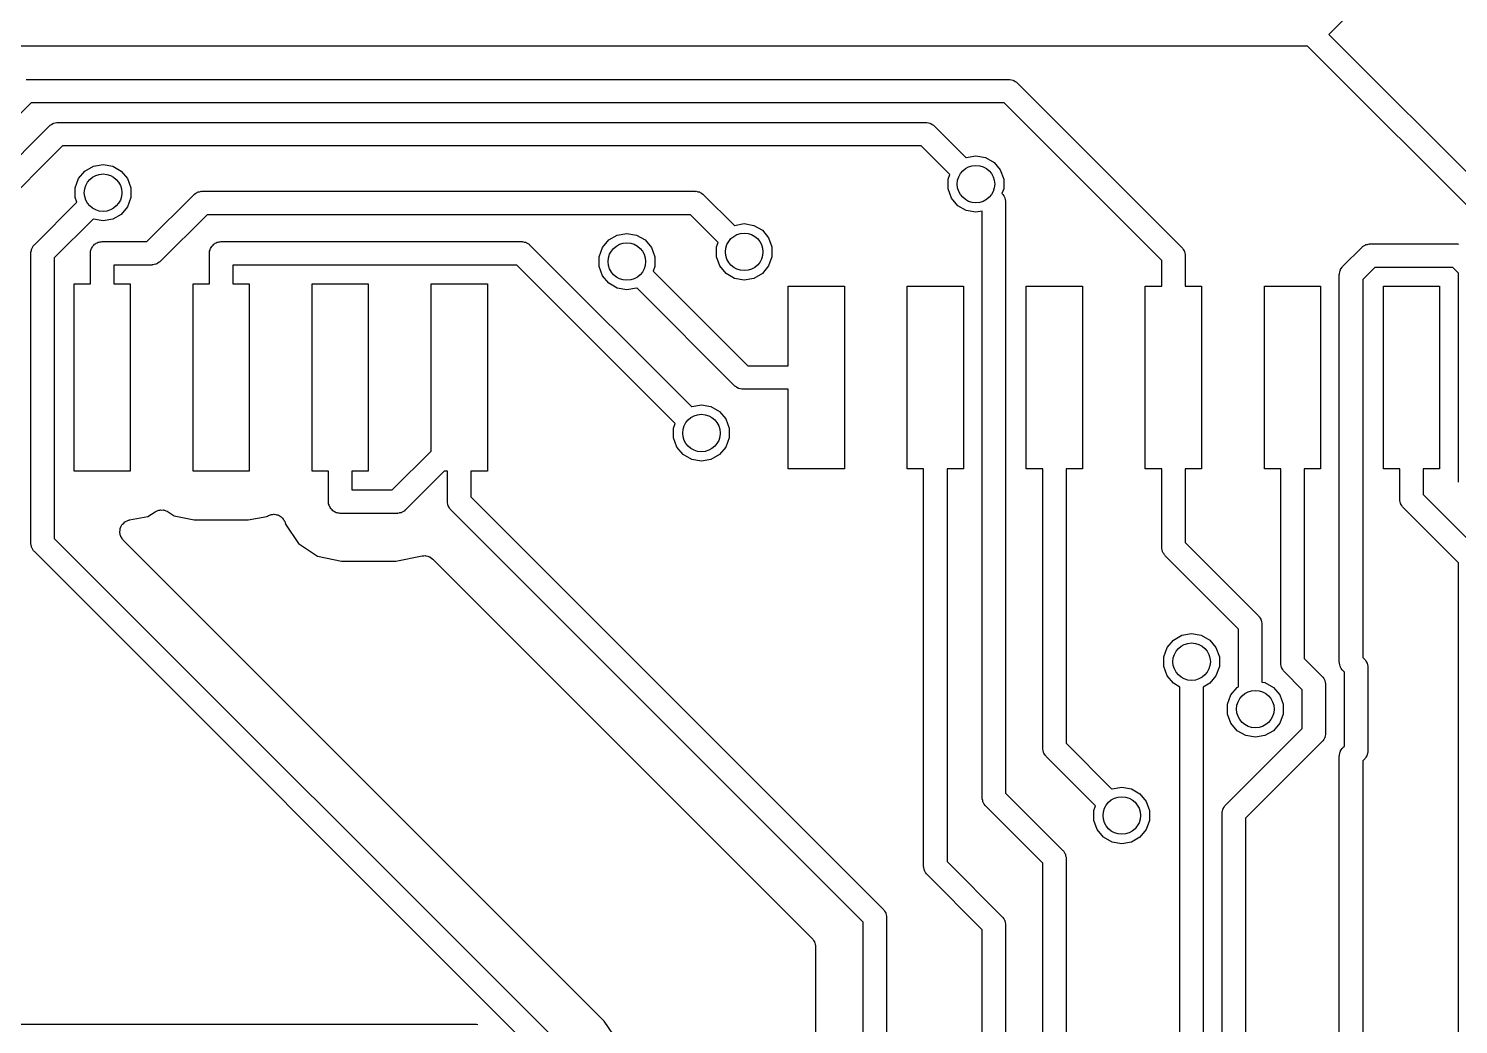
# Model space of a CAD drawing. Extents: x 116.4 to 213.4, y -134.3 to -53.5.
# Drawn here: x 150.6 to 165.85, y -76.37 to -65.74 of the extents above; entities that cross this region are included whole.
import ezdxf

# ---------------------------------------------------------------- set-up
doc = ezdxf.new("R2010")
doc.units = 0
doc.header["$MEASUREMENT"] = 0
doc.layers.add('BLACK', color=7, linetype='CONTINUOUS')

msp = doc.modelspace()

# ---------------------------------------------------------------- linework, layer by layer
at = {"layer": 'Black'}
for p, q in [((171.465, -58.8153), (164.473, -65.8073)), ((164.473, -65.8073), (166.712, -68.0466)), ((164.245, -65.9323), (146.986, -65.9323)), ((166.499, -68.1868), (164.245, -65.9323)), ((150.575, -66.2872), (161.058, -66.2872)), ((161.058, -66.2872), (161.064, -66.2882)), ((161.064, -66.2882), (161.069, -66.2877)), ((161.069, -66.2877), (161.085, -66.2919)), ((161.085, -66.2919), (161.101, -66.2947)), ((161.101, -66.2947), (161.106, -66.2975)), ((161.106, -66.2975), (161.111, -66.2989)), ((161.111, -66.2989), (161.125, -66.3083)), ((161.125, -66.3083), (161.139, -66.3164)), ((161.139, -66.3164), (161.142, -66.3207)), ((161.142, -66.3207), (161.147, -66.3238)), ((161.147, -66.3238), (162.902, -68.0793)), ((150.626, -66.5372), (148.969, -68.1945)), ((161.007, -66.5372), (150.626, -66.5372)), ((162.689, -68.2195), (161.007, -66.5372)), ((149.393, -68.2124), (150.823, -66.7825)), ((150.823, -66.7825), (150.827, -66.7794)), ((150.827, -66.7794), (150.831, -66.7751)), ((150.831, -66.7751), (150.845, -66.767)), ((150.845, -66.767), (150.858, -66.7576)), ((150.858, -66.7576), (150.863, -66.7562)), ((150.863, -66.7562), (150.868, -66.7534)), ((150.868, -66.7534), (150.884, -66.7506)), ((150.884, -66.7506), (150.9, -66.7464)), ((150.9, -66.7464), (150.905, -66.7469)), ((150.905, -66.7469), (150.911, -66.7459)), ((150.911, -66.7459), (160.173, -66.7459)), ((160.173, -66.7459), (160.179, -66.7469)), ((160.179, -66.7469), (160.184, -66.7464)), ((160.184, -66.7464), (160.2, -66.7506)), ((160.2, -66.7506), (160.216, -66.7534)), ((160.216, -66.7534), (160.221, -66.7562)), ((160.221, -66.7562), (160.226, -66.7576)), ((160.226, -66.7576), (160.24, -66.767)), ((160.24, -66.767), (160.254, -66.7751)), ((160.254, -66.7751), (160.257, -66.7794)), ((160.257, -66.7794), (160.262, -66.7825)), ((160.262, -66.7825), (160.601, -67.1222)), ((150.963, -66.9959), (149.606, -68.3526)), ((160.122, -66.9959), (150.963, -66.9959)), ((160.428, -67.3022), (160.122, -66.9959)), ((160.601, -67.1222), (160.604, -67.121)), ((160.604, -67.121), (160.707, -67.1029)), ((160.707, -67.1029), (160.809, -67.121)), ((160.809, -67.121), (160.9, -67.1733)), ((151.133, -67.3456), (151.2, -67.2655)), ((151.2, -67.2655), (151.291, -67.2132)), ((151.291, -67.2132), (151.394, -67.1951)), ((151.394, -67.1951), (151.497, -67.2132)), ((151.497, -67.2132), (151.587, -67.2655)), ((151.587, -67.2655), (151.654, -67.3456)), ((160.9, -67.1733), (160.967, -67.2534)), ((160.967, -67.2534), (161.003, -67.3517)), ((151.097, -67.4439), (151.133, -67.3456)), ((151.654, -67.3456), (151.69, -67.4439)), ((160.41, -67.3517), (160.428, -67.3022)), ((160.41, -67.4563), (160.41, -67.3517)), ((161.003, -67.3517), (161.003, -67.4563)), ((151.097, -67.5485), (151.097, -67.4439)), ((151.115, -67.598), (151.097, -67.5485)), ((151.69, -67.5485), (151.654, -67.6468)), ((151.69, -67.4439), (151.69, -67.5485)), ((151.862, -68.0177), (152.363, -67.5174)), ((152.363, -67.5174), (152.367, -67.5143)), ((152.367, -67.5143), (152.371, -67.51)), ((152.371, -67.51), (152.385, -67.5019)), ((152.385, -67.5019), (152.398, -67.4925)), ((152.398, -67.4925), (152.403, -67.4911)), ((152.403, -67.4911), (152.408, -67.4883)), ((152.408, -67.4883), (152.424, -67.4855)), ((152.424, -67.4855), (152.44, -67.4813)), ((152.44, -67.4813), (152.445, -67.4818)), ((152.445, -67.4818), (152.451, -67.4808)), ((152.451, -67.4808), (157.713, -67.4808)), ((157.713, -67.4808), (157.718, -67.4818)), ((157.718, -67.4818), (157.724, -67.4813)), ((157.724, -67.4813), (157.74, -67.4855)), ((157.74, -67.4855), (157.756, -67.4883)), ((157.756, -67.4883), (157.76, -67.4911)), ((157.76, -67.4911), (157.766, -67.4925)), ((157.766, -67.4925), (157.779, -67.5019)), ((157.779, -67.5019), (157.793, -67.51)), ((157.793, -67.51), (157.797, -67.5143)), ((157.797, -67.5143), (157.801, -67.5174)), ((157.801, -67.5174), (158.13, -67.8457)), ((160.446, -67.5546), (160.41, -67.4563)), ((160.513, -67.6347), (160.446, -67.5546)), ((161.003, -67.4563), (160.985, -67.5058)), ((160.985, -67.5058), (160.988, -67.5084)), ((160.988, -67.5084), (160.991, -67.5129)), ((160.991, -67.5129), (160.995, -67.5165)), ((160.995, -67.5165), (161.003, -67.5306)), ((161.003, -67.5306), (161.013, -67.544)), ((161.013, -67.544), (161.014, -67.5493)), ((161.014, -67.5493), (161.017, -67.554)), ((161.017, -67.554), (161.02, -67.5701)), ((161.02, -67.5701), (161.024, -67.5859)), ((150.661, -68.0524), (151.115, -67.598)), ((151.587, -67.7269), (151.497, -67.7792)), ((151.654, -67.6468), (151.587, -67.7269)), ((152.503, -67.7308), (152.002, -68.2311)), ((157.661, -67.7308), (152.503, -67.7308)), ((157.956, -68.0257), (157.661, -67.7308)), ((160.604, -67.687), (160.513, -67.6347)), ((160.707, -67.7051), (160.604, -67.687)), ((160.774, -67.6932), (160.707, -67.7051)), ((160.774, -73.954), (160.774, -67.6932)), ((161.024, -67.5859), (161.023, -67.5914)), ((161.023, -67.5914), (161.024, -67.5968)), ((161.024, -67.5968), (161.024, -73.9022)), ((151.289, -67.778), (150.874, -68.1926)), ((151.291, -67.7792), (151.289, -67.778)), ((151.394, -67.7973), (151.291, -67.7792)), ((151.497, -67.7792), (151.394, -67.7973)), ((158.13, -67.8457), (158.132, -67.8445)), ((158.132, -67.8445), (158.235, -67.8264)), ((158.235, -67.8264), (158.338, -67.8445)), ((158.338, -67.8445), (158.428, -67.8968)), ((151.313, -68.0415), (151.321, -68.0344)), ((151.321, -68.0344), (151.332, -68.0307)), ((151.332, -68.0307), (151.341, -68.0252)), ((151.341, -68.0252), (151.352, -68.0233)), ((151.352, -68.0233), (151.362, -68.0196)), ((151.362, -68.0196), (151.373, -68.0196)), ((151.373, -68.0196), (151.384, -68.0177)), ((151.384, -68.0177), (151.862, -68.0177)), ((152.583, -68.0415), (152.591, -68.0344)), ((152.591, -68.0344), (152.602, -68.0307)), ((152.602, -68.0307), (152.611, -68.0252)), ((152.611, -68.0252), (152.622, -68.0233)), ((152.622, -68.0233), (152.632, -68.0196)), ((152.632, -68.0196), (152.643, -68.0196)), ((152.643, -68.0196), (152.654, -68.0177)), ((152.654, -68.0177), (155.859, -68.0177)), ((155.859, -68.0177), (155.865, -68.0187)), ((155.865, -68.0187), (155.87, -68.0182)), ((155.87, -68.0182), (155.886, -68.0224)), ((155.886, -68.0224), (155.902, -68.0252)), ((155.902, -68.0252), (155.907, -68.028)), ((155.907, -68.028), (155.912, -68.0294)), ((155.912, -68.0294), (155.926, -68.0388)), ((156.723, -68.0805), (156.79, -68.0004)), ((156.79, -68.0004), (156.88, -67.9481)), ((156.88, -67.9481), (156.983, -67.93)), ((156.983, -67.93), (157.086, -67.9481)), ((157.086, -67.9481), (157.177, -68.0004)), ((157.177, -68.0004), (157.244, -68.0805)), ((157.938, -68.0752), (157.956, -68.0257)), ((158.428, -67.8968), (158.495, -67.9769)), ((158.495, -67.9769), (158.531, -68.0752)), ((150.624, -68.1299), (150.629, -68.1141)), ((150.625, -68.1354), (150.624, -68.1299)), ((150.624, -68.1408), (150.625, -68.1354)), ((150.624, -71.2374), (150.624, -68.1408)), ((150.629, -68.1141), (150.632, -68.098)), ((150.632, -68.098), (150.634, -68.0933)), ((150.634, -68.0933), (150.636, -68.088)), ((150.636, -68.088), (150.645, -68.0746)), ((150.645, -68.0746), (150.653, -68.0605)), ((150.653, -68.0605), (150.657, -68.0569)), ((150.657, -68.0569), (150.661, -68.0524)), ((151.259, -68.1427), (151.261, -68.1319)), ((151.259, -68.468), (151.259, -68.1427)), ((151.261, -68.121), (151.265, -68.1107)), ((151.261, -68.1319), (151.261, -68.121)), ((151.265, -68.1107), (151.267, -68.0999)), ((151.267, -68.0999), (151.272, -68.0905)), ((151.272, -68.0905), (151.276, -68.0802)), ((151.276, -68.0802), (151.283, -68.0718)), ((151.283, -68.0718), (151.288, -68.0624)), ((151.288, -68.0624), (151.297, -68.0553)), ((151.297, -68.0553), (151.304, -68.0469)), ((151.304, -68.0469), (151.313, -68.0415)), ((152.529, -68.1427), (152.531, -68.1319)), ((152.529, -68.468), (152.529, -68.1427)), ((152.531, -68.121), (152.535, -68.1107)), ((152.531, -68.1319), (152.531, -68.121)), ((152.535, -68.1107), (152.537, -68.0999)), ((152.537, -68.0999), (152.542, -68.0905)), ((152.542, -68.0905), (152.546, -68.0802)), ((152.546, -68.0802), (152.553, -68.0718)), ((152.553, -68.0718), (152.558, -68.0624)), ((152.558, -68.0624), (152.567, -68.0553)), ((152.567, -68.0553), (152.574, -68.0469)), ((152.574, -68.0469), (152.583, -68.0415)), ((155.926, -68.0388), (155.94, -68.0469)), ((155.94, -68.0469), (155.943, -68.0512)), ((155.943, -68.0512), (155.948, -68.0543)), ((155.948, -68.0543), (157.672, -69.7789)), ((156.687, -68.1788), (156.723, -68.0805)), ((156.687, -68.2834), (156.687, -68.1788)), ((157.244, -68.0805), (157.28, -68.1788)), ((157.28, -68.1788), (157.28, -68.2834)), ((157.938, -68.1798), (157.938, -68.0752)), ((157.974, -68.2781), (157.938, -68.1798)), ((158.531, -68.1798), (158.495, -68.2781)), ((158.531, -68.0752), (158.531, -68.1798)), ((162.902, -68.0793), (162.906, -68.0838)), ((162.906, -68.0838), (162.91, -68.0874)), ((162.91, -68.0874), (162.918, -68.1015)), ((162.918, -68.1015), (162.927, -68.1149)), ((162.927, -68.1149), (162.929, -68.1202)), ((162.929, -68.1202), (162.931, -68.1249)), ((162.931, -68.1249), (162.934, -68.141)), ((162.934, -68.141), (162.939, -68.1568)), ((162.939, -68.1568), (162.938, -68.1623)), ((162.938, -68.1623), (162.939, -68.1677)), ((162.939, -68.1677), (162.939, -68.493)), ((164.621, -68.281), (164.823, -68.0792)), ((164.823, -68.0792), (164.827, -68.0761)), ((164.827, -68.0761), (164.831, -68.0718)), ((164.831, -68.0718), (164.845, -68.0637)), ((164.845, -68.0637), (164.858, -68.0543)), ((164.858, -68.0543), (164.864, -68.0529)), ((164.864, -68.0529), (164.868, -68.0501)), ((164.868, -68.0501), (164.885, -68.0473)), ((164.885, -68.0473), (164.9, -68.0431)), ((164.9, -68.0431), (164.906, -68.0436)), ((164.906, -68.0436), (164.911, -68.0426)), ((164.911, -68.0426), (165.846, -68.0426)), ((165.846, -68.0426), (165.851, -68.0436)), ((165.851, -68.0436), (165.857, -68.0431)), ((150.874, -68.1926), (150.874, -71.1856)), ((151.914, -68.2677), (151.509, -68.2677)), ((151.509, -68.2677), (151.509, -68.468)), ((151.919, -68.2667), (151.914, -68.2677)), ((151.925, -68.2672), (151.919, -68.2667)), ((151.941, -68.263), (151.925, -68.2672)), ((151.957, -68.2602), (151.941, -68.263)), ((151.962, -68.2574), (151.957, -68.2602)), ((151.967, -68.256), (151.962, -68.2574)), ((151.98, -68.2466), (151.967, -68.256)), ((151.994, -68.2385), (151.98, -68.2466)), ((151.998, -68.2342), (151.994, -68.2385)), ((152.002, -68.2311), (151.998, -68.2342)), ((155.808, -68.2677), (152.779, -68.2677)), ((152.779, -68.2677), (152.779, -68.468)), ((157.499, -69.9589), (155.808, -68.2677)), ((156.723, -68.3817), (156.687, -68.2834)), ((157.28, -68.2834), (157.262, -68.3329)), ((157.262, -68.3329), (158.272, -69.343)), ((158.041, -68.3582), (157.974, -68.2781)), ((158.495, -68.2781), (158.428, -68.3582)), ((162.689, -68.493), (162.689, -68.2195)), ((164.589, -68.3427), (164.592, -68.3266)), ((164.592, -68.3266), (164.595, -68.3219)), ((164.595, -68.3219), (164.596, -68.3166)), ((164.596, -68.3166), (164.605, -68.3032)), ((164.605, -68.3032), (164.614, -68.2891)), ((164.614, -68.2891), (164.618, -68.2855)), ((164.618, -68.2855), (164.621, -68.281)), ((164.963, -68.2926), (164.834, -68.4212)), ((165.794, -68.2926), (164.963, -68.2926)), ((165.854, -68.3529), (165.794, -68.2926)), ((151.084, -70.468), (151.084, -68.468)), ((151.084, -68.468), (151.259, -68.468)), ((151.509, -68.468), (151.684, -68.468)), ((151.684, -68.468), (151.684, -70.468)), ((152.354, -70.468), (152.354, -68.468)), ((152.354, -68.468), (152.529, -68.468)), ((152.779, -68.468), (152.954, -68.468)), ((152.954, -68.468), (152.954, -70.468)), ((153.624, -70.468), (153.624, -68.468)), ((153.624, -68.468), (154.224, -68.468)), ((154.224, -68.468), (154.224, -70.468)), ((154.894, -70.2538), (154.894, -68.468)), ((154.894, -68.468), (155.494, -68.468)), ((155.494, -68.468), (155.494, -70.468)), ((156.79, -68.4618), (156.723, -68.3817)), ((156.88, -68.5141), (156.79, -68.4618)), ((158.132, -68.4105), (158.041, -68.3582)), ((158.235, -68.4286), (158.132, -68.4105)), ((158.338, -68.4105), (158.235, -68.4286)), ((158.428, -68.3582), (158.338, -68.4105)), ((158.704, -69.343), (158.704, -68.493)), ((158.704, -68.493), (159.304, -68.493)), ((159.304, -68.493), (159.304, -70.443)), ((159.974, -70.443), (159.974, -68.493)), ((159.974, -68.493), (160.574, -68.493)), ((160.574, -68.493), (160.574, -70.443)), ((161.244, -70.443), (161.244, -68.493)), ((161.244, -68.493), (161.844, -68.493)), ((161.844, -68.493), (161.844, -70.443)), ((162.514, -70.443), (162.514, -68.493)), ((162.514, -68.493), (162.689, -68.493)), ((162.939, -68.493), (163.114, -68.493)), ((163.114, -68.493), (163.114, -70.443)), ((163.784, -70.443), (163.784, -68.493)), ((163.784, -68.493), (164.384, -68.493)), ((164.384, -68.493), (164.384, -70.443)), ((164.584, -68.3694), (164.585, -68.364)), ((164.584, -72.5067), (164.584, -68.3694)), ((164.585, -68.3585), (164.589, -68.3427)), ((164.585, -68.364), (164.585, -68.3585)), ((164.834, -68.4212), (164.834, -72.4549)), ((165.054, -70.443), (165.054, -68.493)), ((165.054, -68.493), (165.654, -68.493)), ((165.654, -68.493), (165.654, -70.443)), ((165.854, -70.578), (165.854, -68.3529)), ((156.983, -68.5322), (156.88, -68.5141)), ((157.086, -68.5141), (156.983, -68.5322)), ((157.088, -68.5129), (157.086, -68.5141)), ((158.132, -69.5564), (157.088, -68.5129)), ((158.272, -69.343), (158.704, -69.343)), ((158.136, -69.5595), (158.132, -69.5564)), ((158.14, -69.5638), (158.136, -69.5595)), ((158.154, -69.5719), (158.14, -69.5638)), ((158.167, -69.5813), (158.154, -69.5719)), ((158.173, -69.5827), (158.167, -69.5813)), ((158.178, -69.5855), (158.173, -69.5827)), ((158.194, -69.5883), (158.178, -69.5855)), ((158.209, -69.5925), (158.194, -69.5883)), ((158.215, -69.592), (158.209, -69.5925)), ((158.22, -69.593), (158.215, -69.592)), ((158.704, -69.593), (158.22, -69.593)), ((158.704, -70.443), (158.704, -69.593)), ((157.672, -69.7789), (157.675, -69.7777)), ((157.675, -69.7777), (157.778, -69.7596)), ((157.778, -69.7596), (157.88, -69.7777)), ((157.88, -69.7777), (157.971, -69.83)), ((157.971, -69.83), (158.038, -69.9101)), ((157.481, -70.0084), (157.499, -69.9589)), ((157.481, -70.113), (157.481, -70.0084)), ((158.038, -69.9101), (158.074, -70.0084)), ((158.074, -70.0084), (158.074, -70.113)), ((157.517, -70.2113), (157.481, -70.113)), ((158.074, -70.113), (158.038, -70.2113)), ((154.48, -70.6683), (154.894, -70.2538)), ((157.584, -70.2914), (157.517, -70.2113)), ((157.675, -70.3437), (157.584, -70.2914)), ((157.971, -70.2914), (157.88, -70.3437)), ((158.038, -70.2113), (157.971, -70.2914)), ((151.684, -70.468), (151.084, -70.468)), ((152.954, -70.468), (152.354, -70.468)), ((153.799, -70.468), (153.624, -70.468)), ((153.799, -70.7933), (153.799, -70.468)), ((154.224, -70.468), (154.049, -70.468)), ((154.049, -70.468), (154.049, -70.6683)), ((155.033, -70.468), (154.62, -70.8817)), ((155.069, -70.468), (155.033, -70.468)), ((155.069, -70.7933), (155.069, -70.468)), ((155.494, -70.468), (155.319, -70.468)), ((155.319, -70.468), (155.319, -70.7415)), ((157.778, -70.3618), (157.675, -70.3437)), ((157.88, -70.3437), (157.778, -70.3618)), ((159.304, -70.443), (158.704, -70.443)), ((160.149, -70.443), (159.974, -70.443)), ((160.149, -74.6846), (160.149, -70.443)), ((160.574, -70.443), (160.399, -70.443)), ((160.399, -70.443), (160.399, -74.6328)), ((161.419, -70.443), (161.244, -70.443)), ((161.419, -73.4227), (161.419, -70.443)), ((161.844, -70.443), (161.669, -70.443)), ((161.669, -70.443), (161.669, -73.3709)), ((162.689, -70.443), (162.514, -70.443)), ((162.689, -71.2815), (162.689, -70.443)), ((163.114, -70.443), (162.939, -70.443)), ((162.939, -70.443), (162.939, -71.2297)), ((163.959, -70.443), (163.784, -70.443)), ((163.959, -72.5182), (163.959, -70.443)), ((164.384, -70.443), (164.209, -70.443)), ((164.209, -70.443), (164.209, -72.4664)), ((165.229, -70.443), (165.054, -70.443)), ((165.229, -70.7683), (165.229, -70.443)), ((165.654, -70.443), (165.479, -70.443)), ((165.479, -70.443), (165.479, -70.7165)), ((165.855, -70.5834), (165.854, -70.578)), ((154.049, -70.6683), (154.48, -70.6683)), ((155.319, -70.7415), (159.718, -75.1403)), ((165.23, -70.7737), (165.229, -70.7683)), ((165.229, -70.7792), (165.23, -70.7737)), ((165.234, -70.795), (165.229, -70.7792)), ((165.479, -70.7165), (166.068, -71.3052)), ((151.871, -70.9509), (151.95, -70.9005)), ((151.95, -70.9005), (151.957, -70.8975)), ((151.957, -70.8975), (151.964, -70.8928)), ((151.964, -70.8928), (151.977, -70.889)), ((151.977, -70.889), (151.99, -70.8835)), ((151.99, -70.8835), (151.998, -70.8831)), ((151.998, -70.8831), (152.006, -70.8809)), ((152.006, -70.8809), (152.02, -70.882)), ((152.02, -70.882), (152.035, -70.8813)), ((152.035, -70.8813), (152.042, -70.8837)), ((152.042, -70.8837), (152.05, -70.8843)), ((152.05, -70.8843), (152.063, -70.8902)), ((152.063, -70.8902), (152.077, -70.8944)), ((152.077, -70.8944), (152.083, -70.8992)), ((152.083, -70.8992), (152.09, -70.9025)), ((152.09, -70.9025), (152.153, -70.9451)), ((153.159, -70.9423), (153.17, -70.9357)), ((153.17, -70.9357), (153.179, -70.9339)), ((153.179, -70.9339), (153.188, -70.9302)), ((153.188, -70.9302), (153.201, -70.9296)), ((153.201, -70.9296), (153.213, -70.9271)), ((153.213, -70.9271), (153.222, -70.9285)), ((153.222, -70.9285), (153.232, -70.9281)), ((153.232, -70.9281), (153.244, -70.9319)), ((153.244, -70.9319), (153.257, -70.9338)), ((153.257, -70.9338), (153.265, -70.9384)), ((153.801, -70.8041), (153.799, -70.7933)), ((153.801, -70.815), (153.801, -70.8041)), ((153.805, -70.8253), (153.801, -70.815)), ((153.807, -70.8361), (153.805, -70.8253)), ((153.812, -70.8455), (153.807, -70.8361)), ((153.816, -70.8558), (153.812, -70.8455)), ((153.823, -70.8642), (153.816, -70.8558)), ((153.828, -70.8736), (153.823, -70.8642)), ((153.837, -70.8807), (153.828, -70.8736)), ((153.844, -70.8891), (153.837, -70.8807)), ((153.853, -70.8945), (153.844, -70.8891)), ((153.862, -70.9016), (153.853, -70.8945)), ((153.872, -70.9053), (153.862, -70.9016)), ((153.881, -70.9108), (153.872, -70.9053)), ((153.892, -70.9127), (153.881, -70.9108)), ((153.902, -70.9164), (153.892, -70.9127)), ((153.913, -70.9164), (153.902, -70.9164)), ((153.924, -70.9183), (153.913, -70.9164)), ((154.531, -70.9183), (153.924, -70.9183)), ((154.537, -70.9173), (154.531, -70.9183)), ((154.542, -70.9178), (154.537, -70.9173)), ((154.558, -70.9136), (154.542, -70.9178)), ((154.574, -70.9108), (154.558, -70.9136)), ((154.579, -70.908), (154.574, -70.9108)), ((154.584, -70.9066), (154.579, -70.908)), ((154.598, -70.8972), (154.584, -70.9066)), ((154.612, -70.8891), (154.598, -70.8972)), ((154.615, -70.8848), (154.612, -70.8891)), ((154.62, -70.8817), (154.615, -70.8848)), ((155.07, -70.7987), (155.069, -70.7933)), ((155.069, -70.8042), (155.07, -70.7987)), ((155.074, -70.82), (155.069, -70.8042)), ((155.077, -70.8361), (155.074, -70.82)), ((155.079, -70.8408), (155.077, -70.8361)), ((155.081, -70.8461), (155.079, -70.8408)), ((155.09, -70.8595), (155.081, -70.8461)), ((155.098, -70.8736), (155.09, -70.8595)), ((155.102, -70.8772), (155.098, -70.8736)), ((155.106, -70.8817), (155.102, -70.8772)), ((159.504, -75.2805), (155.106, -70.8817)), ((165.237, -70.8111), (165.234, -70.795)), ((165.239, -70.8158), (165.237, -70.8111)), ((165.241, -70.8211), (165.239, -70.8158)), ((165.25, -70.8345), (165.241, -70.8211)), ((165.258, -70.8486), (165.25, -70.8345)), ((165.262, -70.8522), (165.258, -70.8486)), ((165.266, -70.8567), (165.262, -70.8522)), ((165.854, -71.4454), (165.266, -70.8567)), ((151.575, -71.097), (151.576, -71.0797)), ((151.576, -71.0797), (151.578, -71.0753)), ((151.578, -71.0753), (151.579, -71.0705)), ((151.579, -71.0705), (151.588, -71.0555)), ((151.588, -71.0555), (151.595, -71.0398)), ((151.595, -71.0398), (151.598, -71.0363)), ((151.598, -71.0363), (151.601, -71.0321)), ((151.601, -71.0321), (151.614, -71.0208)), ((151.614, -71.0208), (151.626, -71.0086)), ((151.626, -71.0086), (151.631, -71.0065)), ((151.631, -71.0065), (151.634, -71.0034)), ((151.634, -71.0034), (151.65, -70.9973)), ((151.65, -70.9973), (151.666, -70.9899)), ((151.666, -70.9899), (151.671, -70.9895)), ((151.671, -70.9895), (151.676, -70.9878)), ((151.676, -70.9878), (151.871, -70.9509)), ((152.153, -70.9451), (152.367, -70.9884)), ((152.367, -70.9884), (152.942, -70.9884)), ((152.942, -70.9884), (153.141, -70.9509)), ((153.141, -70.9509), (153.147, -70.9473)), ((153.147, -70.9473), (153.159, -70.9423)), ((153.265, -70.9384), (153.274, -70.9412)), ((153.274, -70.9412), (153.284, -70.9489)), ((153.284, -70.9489), (153.295, -70.955)), ((153.295, -70.955), (153.302, -70.9621)), ((153.302, -70.9621), (153.309, -70.9678)), ((153.309, -70.9678), (153.316, -70.9786)), ((153.316, -70.9786), (153.324, -70.9882)), ((153.324, -70.9882), (153.328, -70.997)), ((153.328, -70.997), (153.333, -71.0049)), ((153.333, -71.0049), (153.336, -71.0174)), ((153.336, -71.0174), (153.34, -71.0293)), ((153.34, -71.0293), (153.341, -71.0346)), ((153.341, -71.0346), (153.478, -71.2391)), ((150.625, -71.2428), (150.624, -71.2374)), ((150.874, -71.1856), (156.391, -76.7029)), ((151.572, -71.1141), (151.575, -71.097)), ((151.573, -71.1188), (151.572, -71.1141)), ((151.572, -71.1237), (151.573, -71.1188)), ((151.577, -71.1404), (151.572, -71.1237)), ((151.58, -71.1574), (151.577, -71.1404)), ((151.583, -71.1616), (151.58, -71.1574)), ((151.584, -71.1663), (151.583, -71.1616)), ((151.594, -71.1805), (151.584, -71.1663)), ((151.603, -71.1954), (151.594, -71.1805)), ((151.606, -71.1984), (151.603, -71.1954)), ((151.609, -71.2024), (151.606, -71.1984)), ((156.742, -76.3349), (151.609, -71.2024)), ((153.478, -71.2391), (153.683, -71.3758)), ((162.939, -71.2297), (163.722, -72.0127)), ((150.624, -71.2483), (150.625, -71.2428)), ((150.629, -71.2641), (150.624, -71.2483)), ((150.632, -71.2802), (150.629, -71.2641)), ((150.634, -71.2849), (150.632, -71.2802)), ((150.636, -71.2902), (150.634, -71.2849)), ((150.645, -71.3036), (150.636, -71.2902)), ((150.653, -71.3177), (150.645, -71.3036)), ((150.657, -71.3213), (150.653, -71.3177)), ((150.661, -71.3258), (150.657, -71.3213)), ((156.178, -76.8431), (150.661, -71.3258)), ((153.683, -71.3758), (153.937, -71.4263)), ((154.519, -71.4263), (154.797, -71.371)), ((154.797, -71.371), (154.815, -71.3706)), ((154.815, -71.3706), (154.833, -71.3691)), ((154.833, -71.3691), (154.837, -71.3701)), ((154.837, -71.3701), (154.841, -71.3701)), ((154.841, -71.3701), (154.858, -71.3758)), ((154.858, -71.3758), (154.875, -71.3805)), ((154.875, -71.3805), (154.879, -71.3829)), ((154.879, -71.3829), (154.883, -71.3842)), ((154.883, -71.3842), (154.897, -71.3955)), ((162.69, -71.2869), (162.689, -71.2815)), ((162.689, -71.2924), (162.69, -71.2869)), ((162.694, -71.3082), (162.689, -71.2924)), ((162.697, -71.3243), (162.694, -71.3082)), ((162.699, -71.329), (162.697, -71.3243)), ((162.701, -71.3343), (162.699, -71.329)), ((162.71, -71.3477), (162.701, -71.3343)), ((162.718, -71.3618), (162.71, -71.3477)), ((162.722, -71.3654), (162.718, -71.3618)), ((162.726, -71.3699), (162.722, -71.3654)), ((163.509, -72.1529), (162.726, -71.3699)), ((153.937, -71.4263), (154.519, -71.4263)), ((154.897, -71.3955), (154.911, -71.4058)), ((154.911, -71.4058), (158.959, -75.4537)), ((165.854, -87.8396), (165.854, -71.4454)), ((163.509, -72.7676), (163.509, -72.1529)), ((163.722, -72.0127), (163.725, -72.0172)), ((163.725, -72.0172), (163.729, -72.0208)), ((163.729, -72.0208), (163.738, -72.0349)), ((163.738, -72.0349), (163.747, -72.0483)), ((163.747, -72.0483), (163.748, -72.0536)), ((163.748, -72.0536), (163.751, -72.0583)), ((163.751, -72.0583), (163.754, -72.0744)), ((163.754, -72.0744), (163.758, -72.0902)), ((163.758, -72.0902), (163.758, -72.0957)), ((163.758, -72.0957), (163.759, -72.1011)), ((163.759, -72.1011), (163.759, -72.7178)), ((162.747, -72.3501), (162.814, -72.27)), ((162.814, -72.27), (162.905, -72.2177)), ((162.905, -72.2177), (163.008, -72.1996)), ((163.008, -72.1996), (163.111, -72.2177)), ((163.111, -72.2177), (163.201, -72.27)), ((163.201, -72.27), (163.268, -72.3501)), ((162.711, -72.4484), (162.747, -72.3501)), ((162.711, -72.553), (162.711, -72.4484)), ((163.268, -72.3501), (163.304, -72.4484)), ((163.304, -72.4484), (163.304, -72.553)), ((164.834, -72.4549), (164.852, -72.4724)), ((162.747, -72.6513), (162.711, -72.553)), ((163.304, -72.553), (163.268, -72.6513)), ((163.96, -72.5236), (163.959, -72.5182)), ((163.959, -72.5291), (163.96, -72.5236)), ((163.964, -72.5449), (163.959, -72.5291)), ((163.967, -72.561), (163.964, -72.5449)), ((163.969, -72.5657), (163.967, -72.561)), ((163.971, -72.571), (163.969, -72.5657)), ((163.98, -72.5844), (163.971, -72.571)), ((163.988, -72.5985), (163.98, -72.5844)), ((163.992, -72.6021), (163.988, -72.5985)), ((163.996, -72.6066), (163.992, -72.6021)), ((164.188, -72.7992), (163.996, -72.6066)), ((164.209, -72.4664), (164.402, -72.659)), ((164.585, -72.5121), (164.584, -72.5067)), ((164.585, -72.5176), (164.585, -72.5121)), ((164.589, -72.5334), (164.585, -72.5176)), ((164.592, -72.5495), (164.589, -72.5334)), ((164.595, -72.5542), (164.592, -72.5495)), ((164.596, -72.5595), (164.595, -72.5542)), ((164.605, -72.5729), (164.596, -72.5595)), ((164.614, -72.587), (164.605, -72.5729)), ((164.618, -72.5906), (164.614, -72.587)), ((164.621, -72.5951), (164.618, -72.5906)), ((164.638, -72.6126), (164.621, -72.5951)), ((164.638, -73.4004), (164.638, -72.6126)), ((164.852, -72.4724), (164.855, -72.4769)), ((164.855, -72.4769), (164.859, -72.4805)), ((164.859, -72.4805), (164.867, -72.4946)), ((164.867, -72.4946), (164.877, -72.508)), ((164.877, -72.508), (164.878, -72.5133)), ((164.878, -72.5133), (164.881, -72.518)), ((164.881, -72.518), (164.884, -72.5341)), ((164.884, -72.5341), (164.888, -72.5499)), ((164.888, -72.5499), (164.888, -72.5554)), ((164.888, -72.5554), (164.888, -72.5608)), ((164.888, -72.5608), (164.888, -73.4522)), ((162.814, -72.7314), (162.747, -72.6513)), ((162.883, -72.771), (162.814, -72.7314)), ((163.201, -72.7314), (163.133, -72.771)), ((163.268, -72.6513), (163.201, -72.7314)), ((163.759, -72.7178), (163.791, -72.7235)), ((163.791, -72.7235), (163.881, -72.7758)), ((164.402, -72.659), (164.405, -72.6635)), ((164.405, -72.6635), (164.409, -72.6671)), ((164.409, -72.6671), (164.417, -72.6812)), ((164.417, -72.6812), (164.426, -72.6946)), ((164.426, -72.6946), (164.428, -72.6999)), ((164.428, -72.6999), (164.431, -72.7046)), ((164.431, -72.7046), (164.433, -72.7207)), ((164.433, -72.7207), (164.438, -72.7365)), ((164.438, -72.7365), (164.437, -72.742)), ((164.437, -72.742), (164.438, -72.7474)), ((164.438, -72.7474), (164.438, -73.2656)), ((162.883, -77.3222), (162.883, -72.771)), ((163.133, -72.771), (163.133, -77.374)), ((163.391, -72.9542), (163.427, -72.8559)), ((163.427, -72.8559), (163.494, -72.7758)), ((163.494, -72.7758), (163.509, -72.7676)), ((163.881, -72.7758), (163.949, -72.8559)), ((163.949, -72.8559), (163.984, -72.9542)), ((164.188, -73.2138), (164.188, -72.7992)), ((163.391, -73.0588), (163.391, -72.9542)), ((163.427, -73.1571), (163.391, -73.0588)), ((163.984, -73.0588), (163.949, -73.1571)), ((163.984, -72.9542), (163.984, -73.0588)), ((163.37, -74.0318), (164.188, -73.2138)), ((163.494, -73.2372), (163.427, -73.1571)), ((163.949, -73.1571), (163.881, -73.2372)), ((161.669, -73.3709), (162.158, -73.8599)), ((163.585, -73.2895), (163.494, -73.2372)), ((164.402, -73.354), (163.584, -74.172)), ((163.688, -73.3076), (163.585, -73.2895)), ((163.791, -73.2895), (163.688, -73.3076)), ((163.881, -73.2372), (163.791, -73.2895)), ((164.405, -73.3495), (164.402, -73.354)), ((164.409, -73.3459), (164.405, -73.3495)), ((164.417, -73.3318), (164.409, -73.3459)), ((164.426, -73.3184), (164.417, -73.3318)), ((164.428, -73.3131), (164.426, -73.3184)), ((164.431, -73.3084), (164.428, -73.3131)), ((164.433, -73.2923), (164.431, -73.3084)), ((164.438, -73.2765), (164.433, -73.2923)), ((164.438, -73.2656), (164.437, -73.271)), ((164.437, -73.271), (164.438, -73.2765)), ((161.42, -73.4281), (161.419, -73.4227)), ((161.419, -73.4336), (161.42, -73.4281)), ((161.424, -73.4494), (161.419, -73.4336)), ((161.427, -73.4655), (161.424, -73.4494)), ((161.429, -73.4702), (161.427, -73.4655)), ((161.431, -73.4755), (161.429, -73.4702)), ((161.44, -73.4889), (161.431, -73.4755)), ((161.448, -73.503), (161.44, -73.4889)), ((161.452, -73.5066), (161.448, -73.503)), ((161.456, -73.5111), (161.452, -73.5066)), ((161.984, -74.0399), (161.456, -73.5111)), ((164.584, -73.5063), (164.585, -73.5009)), ((164.584, -89.2739), (164.584, -73.5063)), ((164.585, -73.4954), (164.589, -73.4796)), ((164.585, -73.5009), (164.585, -73.4954)), ((164.589, -73.4796), (164.592, -73.4635)), ((164.592, -73.4635), (164.595, -73.4588)), ((164.595, -73.4588), (164.596, -73.4535)), ((164.596, -73.4535), (164.605, -73.4401)), ((164.605, -73.4401), (164.614, -73.426)), ((164.614, -73.426), (164.618, -73.4224)), ((164.618, -73.4224), (164.621, -73.4179)), ((164.621, -73.4179), (164.638, -73.4004)), ((164.867, -73.5184), (164.859, -73.5325)), ((164.877, -73.505), (164.867, -73.5184)), ((164.878, -73.4997), (164.877, -73.505)), ((164.881, -73.495), (164.878, -73.4997)), ((164.884, -73.4789), (164.881, -73.495)), ((164.888, -73.4631), (164.884, -73.4789)), ((164.888, -73.4522), (164.888, -73.4576)), ((164.888, -73.4576), (164.888, -73.4631)), ((164.852, -73.5406), (164.834, -73.5581)), ((164.834, -73.5581), (164.834, -89.3966)), ((164.855, -73.5361), (164.852, -73.5406)), ((164.859, -73.5325), (164.855, -73.5361)), ((160.775, -73.9594), (160.774, -73.954)), ((160.775, -73.9649), (160.775, -73.9594)), ((160.779, -73.9807), (160.775, -73.9649)), ((160.782, -73.9968), (160.779, -73.9807)), ((161.024, -73.9022), (161.632, -74.5103)), ((162.158, -73.8599), (162.16, -73.8587)), ((162.16, -73.8587), (162.263, -73.8406)), ((162.263, -73.8406), (162.366, -73.8587)), ((162.366, -73.8587), (162.457, -73.911)), ((162.457, -73.911), (162.524, -73.9911)), ((160.785, -74.0015), (160.782, -73.9968)), ((160.786, -74.0068), (160.785, -74.0015)), ((160.795, -74.0202), (160.786, -74.0068)), ((160.804, -74.0343), (160.795, -74.0202)), ((160.808, -74.0379), (160.804, -74.0343)), ((160.811, -74.0424), (160.808, -74.0379)), ((161.419, -74.6505), (160.811, -74.0424)), ((161.966, -74.0894), (161.984, -74.0399)), ((161.966, -74.194), (161.966, -74.0894)), ((162.524, -73.9911), (162.56, -74.0894)), ((162.56, -74.0894), (162.56, -74.194)), ((163.334, -74.1093), (163.338, -74.0935)), ((163.335, -74.1148), (163.334, -74.1093)), ((163.334, -74.1202), (163.335, -74.1148)), ((163.334, -82.0825), (163.334, -74.1202)), ((163.338, -74.0935), (163.341, -74.0774)), ((163.341, -74.0774), (163.344, -74.0727)), ((163.344, -74.0727), (163.345, -74.0674)), ((163.345, -74.0674), (163.355, -74.054)), ((163.355, -74.054), (163.363, -74.0399)), ((163.363, -74.0399), (163.367, -74.0363)), ((163.367, -74.0363), (163.37, -74.0318)), ((162.002, -74.2923), (161.966, -74.194)), ((162.56, -74.194), (162.524, -74.2923)), ((163.584, -74.172), (163.584, -82.1343)), ((162.069, -74.3724), (162.002, -74.2923)), ((162.16, -74.4247), (162.069, -74.3724)), ((162.263, -74.4428), (162.16, -74.4247)), ((162.366, -74.4247), (162.263, -74.4428)), ((162.457, -74.3724), (162.366, -74.4247)), ((162.524, -74.2923), (162.457, -74.3724)), ((161.632, -74.5103), (161.636, -74.5148)), ((161.636, -74.5148), (161.64, -74.5184)), ((161.64, -74.5184), (161.648, -74.5325)), ((161.648, -74.5325), (161.657, -74.5459)), ((161.657, -74.5459), (161.659, -74.5512)), ((161.659, -74.5512), (161.661, -74.5559)), ((161.661, -74.5559), (161.664, -74.572)), ((161.664, -74.572), (161.669, -74.5878)), ((161.669, -74.5878), (161.668, -74.5933)), ((161.668, -74.5933), (161.669, -74.5987)), ((160.15, -74.69), (160.149, -74.6846)), ((160.149, -74.6955), (160.15, -74.69)), ((160.154, -74.7113), (160.149, -74.6955)), ((160.157, -74.7274), (160.154, -74.7113)), ((160.159, -74.7321), (160.157, -74.7274)), ((160.161, -74.7374), (160.159, -74.7321)), ((160.17, -74.7508), (160.161, -74.7374)), ((160.399, -74.6328), (160.988, -75.2216)), ((161.419, -77.893), (161.419, -74.6505)), ((161.669, -74.5987), (161.669, -77.893)), ((160.178, -74.7649), (160.17, -74.7508)), ((160.182, -74.7685), (160.178, -74.7649)), ((160.186, -74.773), (160.182, -74.7685)), ((160.774, -75.3618), (160.186, -74.773)), ((159.718, -75.1403), (159.721, -75.1448)), ((159.721, -75.1448), (159.725, -75.1484)), ((159.725, -75.1484), (159.733, -75.1625)), ((159.733, -75.1625), (159.743, -75.1759)), ((159.743, -75.1759), (159.744, -75.1812)), ((159.744, -75.1812), (159.747, -75.1859)), ((159.747, -75.1859), (159.75, -75.202)), ((159.75, -75.202), (159.754, -75.2178)), ((159.504, -81.8486), (159.504, -75.2805)), ((159.754, -75.2178), (159.753, -75.2233)), ((159.753, -75.2233), (159.754, -75.2287)), ((159.754, -75.2287), (159.754, -81.9004)), ((160.988, -75.2216), (160.991, -75.2261)), ((160.991, -75.2261), (160.995, -75.2297)), ((160.995, -75.2297), (161.003, -75.2438)), ((161.003, -75.2438), (161.013, -75.2572)), ((161.013, -75.2572), (161.014, -75.2625)), ((161.014, -75.2625), (161.017, -75.2672)), ((161.017, -75.2672), (161.02, -75.2833)), ((161.02, -75.2833), (161.024, -75.2991)), ((161.024, -75.2991), (161.023, -75.3046)), ((161.023, -75.3046), (161.024, -75.31)), ((161.024, -75.31), (161.024, -88.7635)), ((158.959, -75.4537), (158.962, -75.4583)), ((158.962, -75.4583), (158.967, -75.4619)), ((158.967, -75.4619), (158.975, -75.4762)), ((158.975, -75.4762), (158.985, -75.4898)), ((158.985, -75.4898), (158.986, -75.4952)), ((158.986, -75.4952), (158.989, -75.5001)), ((158.989, -75.5001), (158.992, -75.5164)), ((160.774, -88.7117), (160.774, -75.3618)), ((158.992, -75.5164), (158.996, -75.5324)), ((158.996, -75.5324), (158.995, -75.538)), ((158.995, -75.538), (158.996, -75.5435)), ((158.996, -75.5435), (158.996, -77.4091)), ((147.546, -76.3669), (155.367, -76.3669)), ((155.367, -76.3669), (155.372, -76.3679)), ((155.372, -76.3679), (155.377, -76.3674)), ((155.377, -76.3674), (155.393, -76.3716)), ((156.885, -76.55), (156.742, -76.3349))]:
    msp.add_line(p, q, dxfattribs=at)
for centre in [(160.707, -67.404), (151.394, -67.4962), (156.983, -68.2311), (158.235, -68.1275), (157.778, -70.0607), (163.008, -72.5007), (163.688, -73.0065), (162.263, -74.1417)]:
    msp.add_circle(centre, 0.2, dxfattribs=at)

doc.saveas('drawing.dxf')
